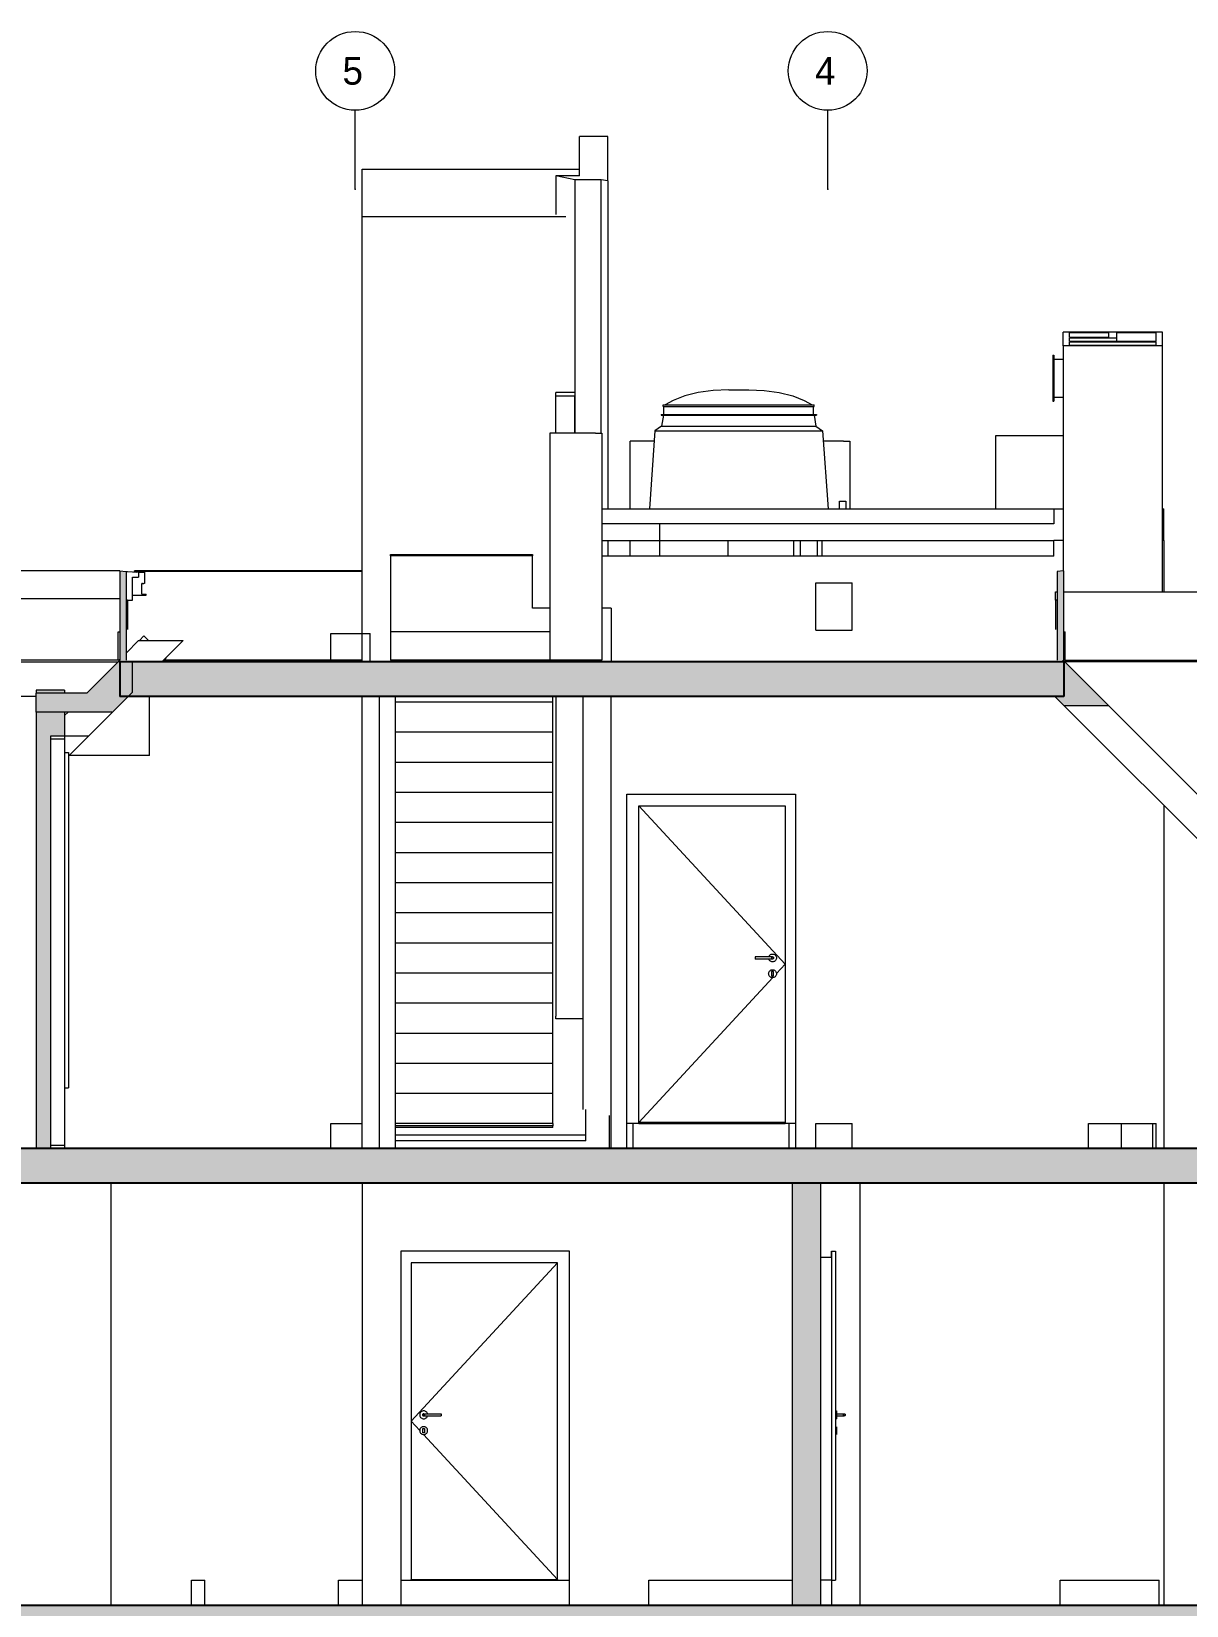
# Model space of a CAD drawing. Header units: metres. Extents: x -35.7 to 3.2, y -7 to 21.9.
# Drawn here: x -11.06 to -3.72, y 11.51 to 21.5 of the extents above; entities that cross this region are included whole.
import ezdxf

# ---------------------------------------------------------------- set-up
doc = ezdxf.new("R2010")
doc.units = ezdxf.units.M
doc.header["$MEASUREMENT"] = 0
doc.linetypes.add('Raster', pattern=[0.004, 0.002, -0.001, 0, -0.001])
doc.linetypes.add('Strichlinie eng', pattern=[0.002, 0.0015, -0.0005])
for name, color, linetype in [('B_Schnitt B Garagenrampe RB_1_000 Achsraster', 7, 'Continuous'), ('B_Schnitt B Garagenrampe RB_1_110 Wand Aussen', 7, 'Continuous'), ('B_Schnitt B Garagenrampe RB_1_112 Wand Aussen - Schachtwände', 7, 'Continuous'), ('B_Schnitt B Garagenrampe RB_1_120 Wand Innen tragend', 7, 'Continuous'), ('B_Schnitt B Garagenrampe RB_1_140 Brüstung', 7, 'Continuous'), ('B_Schnitt B Garagenrampe RB_1_150 Stütze', 7, 'Continuous'), ('B_Schnitt B Garagenrampe RB_1_210 Decke', 7, 'Continuous'), ('B_Schnitt B Garagenrampe RB_1_270 Deckendurchbruchsymbol', 7, 'Continuous'), ('B_Schnitt B Garagenrampe RB_1_310 Dachkonstruktion massiv', 7, 'Continuous'), ('B_Schnitt B Garagenrampe RB_1_410 Treppe', 7, 'Continuous'), ('B_Schnitt B Garagenrampe RB_1_430 Aufzug', 7, 'Continuous'), ('B_Schnitt B Garagenrampe RB_1_950 Polierplan Bemaßung', 7, 'Continuous')]:
    doc.layers.add(name, color=color, linetype=linetype)
doc.styles.add('ERSTELLTER_STIL_1', font='')
doc.styles.get('ERSTELLTER_STIL_1').set_extended_font_data('Eurostile')

msp = doc.modelspace()

# ---------------------------------------------------------------- hatches: boundary and pattern name
at = {"layer": 'B_Schnitt B Garagenrampe RB_1_110 Wand Aussen', "linetype": 'Continuous', "lineweight": 0, "true_color": 0x000000}
for points in [[(-11.025, 17.3194), (-11.025, 17.3), (-10.845, 17.3), (-10.845, 17.3194)], [(-11.025, 14.41), (-10.935, 14.41), (-10.935, 17.0279), (-10.845, 17.0279), (-10.845, 17.18), (-11.025, 17.18)]]:
    msp.add_hatch(color=18, dxfattribs=at).paths.add_polyline_path(points)
at = {"layer": 'B_Schnitt B Garagenrampe RB_1_120 Wand Innen tragend', "linetype": 'Continuous', "lineweight": 0, "true_color": 0x000000}
msp.add_hatch(color=18, dxfattribs=at).paths.add_polyline_path([(-6.045, 14.19), (-6.225, 14.19), (-6.225, 11.51), (-6.045, 11.51)])
at = {"layer": 'B_Schnitt B Garagenrampe RB_1_140 Brüstung', "linetype": 'Continuous', "lineweight": 0, "true_color": 0x000000}
for points in [[(-10.4946, 17.51), (-10.4546, 17.51), (-10.4546, 17.69), (-10.4546, 17.705), (-10.4546, 18.0736), (-10.4946, 18.0771)], [(-4.5433, 17.705), (-4.5433, 17.69), (-4.5433, 17.51), (-4.5033, 17.51), (-4.5033, 18.0771), (-4.5433, 18.0736)], [(-10.4546, 17.705), (-10.4446, 17.705), (-10.4446, 17.89), (-10.4546, 17.89)], [(-4.5533, 17.89), (-4.5533, 17.705), (-4.5454, 17.705), (-4.5433, 17.705), (-4.5433, 17.89)]]:
    msp.add_hatch(color=18, dxfattribs=at).paths.add_polyline_path(points)
at = {"layer": 'B_Schnitt B Garagenrampe RB_1_210 Decke', "linetype": 'Continuous', "lineweight": 0, "true_color": 0x000000}
for points in [[(-10.4946, 17.5), (-10.4946, 17.28), (-4.5, 17.28), (-4.5, 17.5), (-5.0467, 17.5), (-6.2309, 17.5), (-6.2739, 17.5), (-6.2875, 17.5), (-6.5679, 17.5), (-6.8722, 17.5)], [(-13.3122, 14.41), (-13.5322, 14.19), (-1.4678, 14.19), (-1.6878, 14.41), (-13.185, 14.41)], [(-14.87, 11.51), (-14.87, 11.31), (-0.13, 11.31), (-0.13, 11.51)]]:
    msp.add_hatch(color=18, dxfattribs=at).paths.add_polyline_path(points)
at = {"layer": 'B_Schnitt B Garagenrampe RB_1_310 Dachkonstruktion massiv', "linetype": 'Continuous', "lineweight": 0, "true_color": 0x000000}
for points in [[(-10.4979, 17.505), (-10.7029, 17.3), (-10.5446, 17.3), (-10.5446, 17.1755), (-10.44, 17.28), (-10.4946, 17.28), (-10.4946, 17.497)], [(-10.4958, 17.5), (-10.4946, 17.497), (-10.4946, 17.5)], [(-4.5, 17.505), (-4.5, 17.28), (-4.5578, 17.28), (-4.4988, 17.2209), (-4.2159, 17.2209)], [(-10.5446, 17.18), (-10.5446, 17.3), (-11.0267, 17.3), (-11.0267, 17.18)]]:
    msp.add_hatch(color=18, dxfattribs=at).paths.add_polyline_path(points)

# ---------------------------------------------------------------- linework, layer by layer
at = {"layer": 'B_Schnitt B Garagenrampe RB_1_000 Achsraster', "color": 5, "linetype": 'Raster', "lineweight": 0, "ltscale": 1000}
for p, q in [((-9, 20.5), (-9, 21)), ((-6, 20.5), (-6, 21))]:
    msp.add_line(p, q, dxfattribs=at)
at = {"layer": 'B_Schnitt B Garagenrampe RB_1_000 Achsraster', "color": 5, "linetype": 'Continuous', "lineweight": 0, "ltscale": 1000}
for centre in [(-9, 21.25), (-6, 21.25)]:
    msp.add_circle(centre, 0.25, dxfattribs=at)
at = {"layer": 'B_Schnitt B Garagenrampe RB_1_000 Achsraster', "color": 5, "linetype": 'Raster', "lineweight": 0, "ltscale": 1000}
for p in [(-9, 20.5), (-9, 20.5), (-6, 20.5), (-6, 20.5)]:
    msp.add_point(p, dxfattribs=at)
at = {"layer": 'B_Schnitt B Garagenrampe RB_1_110 Wand Aussen', "color": 7, "linetype": 'Continuous', "lineweight": 18, "ltscale": 1000}
for p, q in [((-7.395, 20.8342), (-7.575, 20.8342)), ((-7.575, 20.5836), (-7.575, 20.8342)), ((-7.395, 20.5514), (-7.395, 20.8342)), ((-7.575, 20.5836), (-7.725, 20.5836)), ((-7.605, 20.5589), (-7.725, 20.5836)), ((-7.725, 20.5836), (-7.725, 20.3386)), ((-7.4372, 20.5589), (-7.605, 20.5589)), ((-7.605, 20.5589), (-7.605, 20.2801)), ((-7.4372, 18.95), (-7.4372, 20.5589)), ((-7.395, 20.5514), (-7.4372, 20.5589)), ((-7.395, 20.5514), (-7.395, 18.47)), ((-7.605, 19.2083), (-7.725, 19.2083)), ((-7.725, 19.1872), (-7.725, 19.2083)), ((-7.725, 19.1872), (-7.605, 19.1872)), ((-7.725, 18.95), (-7.725, 19.1872)), ((-7.605, 19.2083), (-7.605, 19.1872)), ((-7.605, 18.95), (-7.605, 19.1872)), ((-7.395, 18.27), (-7.395, 18.17)), ((-4.505, 18.27), (-4.565, 18.27)), ((-4.565, 18.17), (-4.565, 18.27)), ((-3.865, 18.27), (-3.875, 18.27)), ((-3.865, 18.27), (-3.865, 17.944)), ((-4.565, 18.17), (-7.435, 18.17)), ((-10.4946, 17.9), (-11.155, 17.9)), ((-11.155, 17.5), (-10.5029, 17.5)), ((-10.4995, 17.51), (-10.5045, 17.51)), ((-10.4946, 17.51), (-10.4995, 17.51)), ((-10.4946, 17.5), (-10.4946, 17.51)), ((-4.505, 17.5), (-4.505, 17.51)), ((-1.7149, 17.5), (-4.495, 17.5)), ((-4.465, 17.51), (-4.465, 17.5)), ((-3.865, 17.51), (-3.865, 17.5)), ((-11.025, 17.3194), (-11.025, 17.3)), ((-11.025, 17.3194), (-11.025, 17.3194)), ((-10.845, 17.3194), (-11.025, 17.3194)), ((-10.845, 17.3), (-11.025, 17.3)), ((-10.845, 17.3194), (-10.845, 17.3)), ((-11.0267, 17.28), (-14.69, 17.28)), ((-10.305, 16.9055), (-10.305, 17.28)), ((-11.025, 17.18), (-11.025, 14.41)), ((-10.845, 17.18), (-11.025, 17.18)), ((-10.845, 17.18), (-10.845, 17.0279)), ((-10.845, 17.0279), (-10.935, 17.0279)), ((-10.305, 16.9055), (-10.8146, 16.9055))]:
    msp.add_line(p, q, dxfattribs=at)
at = {"layer": 'B_Schnitt B Garagenrampe RB_1_110 Wand Aussen', "color": 7, "linetype": 'Continuous', "lineweight": 13, "ltscale": 1000}
for p, q in [((-10.845, 17.0079), (-10.935, 17.0079)), ((-10.845, 16.9229), (-10.82, 16.9229)), ((-10.82, 16.9229), (-10.82, 14.795)), ((-10.845, 14.795), (-10.82, 14.795)), ((-10.845, 14.43), (-10.935, 14.43))]:
    msp.add_line(p, q, dxfattribs=at)
at = {"layer": 'B_Schnitt B Garagenrampe RB_1_110 Wand Aussen', "color": 7, "linetype": 'Continuous', "lineweight": 18, "ltscale": 1000, "flags": 128}
msp.add_lwpolyline([(-10.935, 17.0279), (-10.935, 16.9779), (-10.935, 14.5765), (-10.935, 14.41)], dxfattribs=at)
at = {"layer": 'B_Schnitt B Garagenrampe RB_1_110 Wand Aussen', "color": 7, "linetype": 'Continuous', "lineweight": 13, "ltscale": 1000, "flags": 128}
msp.add_lwpolyline([(-10.845, 17.0279), (-10.845, 16.9779), (-10.845, 14.5765), (-10.845, 14.41)], dxfattribs=at)
at = {"layer": 'B_Schnitt B Garagenrampe RB_1_112 Wand Aussen - Schachtwände', "color": 7, "linetype": 'Continuous', "lineweight": 18, "ltscale": 1000}
for p, q in [((-4.215, 19.5919), (-4.505, 19.5919)), ((-4.505, 19.5884), (-4.505, 19.5919)), ((-4.505, 19.5437), (-4.505, 19.5884)), ((-4.215, 19.5884), (-4.465, 19.5884)), ((-4.465, 19.5577), (-4.465, 19.5884)), ((-4.045, 19.5919), (-4.215, 19.5919)), ((-4.215, 19.5577), (-4.215, 19.5884)), ((-4.045, 19.5884), (-4.165, 19.5884)), ((-4.165, 19.5577), (-4.165, 19.5884)), ((-3.915, 19.5919), (-4.045, 19.5919)), ((-3.915, 19.5884), (-4.045, 19.5884)), ((-3.875, 19.5919), (-3.915, 19.5919)), ((-3.915, 19.5324), (-3.915, 19.5884)), ((-3.875, 19.5166), (-3.875, 19.5919)), ((-4.505, 19.528), (-4.505, 19.5437)), ((-4.505, 19.5079), (-4.505, 19.528)), ((-4.505, 19.5044), (-4.505, 19.5079)), ((-3.875, 19.5044), (-4.505, 19.5044)), ((-4.505, 19.5044), (-4.505, 18.0769)), ((-4.215, 19.5577), (-4.465, 19.5577)), ((-4.465, 19.5437), (-4.465, 19.5534)), ((-4.165, 19.5534), (-4.465, 19.5534)), ((-4.465, 19.5324), (-4.465, 19.5437)), ((-3.915, 19.5324), (-4.465, 19.5324)), ((-4.465, 19.5079), (-4.465, 19.528)), ((-3.915, 19.528), (-4.465, 19.528)), ((-3.915, 19.5079), (-4.465, 19.5079)), ((-4.165, 19.5534), (-4.165, 19.5577)), ((-4.165, 19.5324), (-4.165, 19.5534)), ((-3.915, 19.5166), (-3.915, 19.528)), ((-3.915, 19.5079), (-3.915, 19.5166)), ((-3.875, 19.5079), (-3.875, 19.5166)), ((-3.875, 19.5044), (-3.875, 19.5079)), ((-3.875, 17.944), (-3.875, 19.5044)), ((-6.9078, 19.1868), (-6.9816, 19.1589)), ((-6.8218, 19.2077), (-6.9078, 19.1868)), ((-6.7274, 19.2207), (-6.8218, 19.2077)), ((-6.6286, 19.225), (-6.7274, 19.2207)), ((-6.6286, 19.225), (-6.5014, 19.225)), ((-6.5014, 19.225), (-6.4026, 19.2207)), ((-6.4026, 19.2207), (-6.3082, 19.2077)), ((-6.3082, 19.2077), (-6.2222, 19.1868)), ((-6.2222, 19.1868), (-6.1484, 19.1589)), ((-7.045, 19.13), (-6.085, 19.13)), ((-7.045, 19.125), (-7.045, 19.13)), ((-7.045, 19.12), (-7.045, 19.125)), ((-7.045, 19.12), (-6.085, 19.12)), ((-7.04, 19.07), (-7.04, 19.12)), ((-6.9816, 19.1589), (-7.0314, 19.13)), ((-6.1484, 19.1589), (-6.0986, 19.13)), ((-6.09, 19.07), (-6.09, 19.12)), ((-6.085, 19.125), (-6.085, 19.13)), ((-6.085, 19.12), (-6.085, 19.125)), ((-7.475, 18.95), (-7.765, 18.95)), ((-7.765, 18.95), (-7.765, 17.51)), ((-7.475, 18.95), (-7.435, 18.95)), ((-7.435, 18.95), (-7.435, 17.51)), ((-7.1017, 18.9), (-7.255, 18.9)), ((-7.255, 18.47), (-7.255, 18.9)), ((-5.8995, 18.9), (-6.0283, 18.9)), ((-5.8995, 18.9), (-5.8595, 18.9)), ((-5.8595, 18.9), (-5.8595, 18.47)), ((-4.505, 18.9332), (-4.935, 18.9332)), ((-4.935, 18.9332), (-4.935, 18.47)), ((-5.925, 18.52), (-5.885, 18.52)), ((-5.925, 18.47), (-5.925, 18.52)), ((-5.885, 18.52), (-5.885, 18.47)), ((-7.255, 18.17), (-7.255, 18.27)), ((-6.635, 18.27), (-6.635, 18.17)), ((-6.215, 18.17), (-6.215, 18.27)), ((-6.175, 18.27), (-6.175, 18.17)), ((-7.475, 17.51), (-7.765, 17.51)), ((-7.435, 17.51), (-7.475, 17.51)), ((-4.4934, 17.51), (-4.5033, 17.51))]:
    msp.add_line(p, q, dxfattribs=at)
at = {"layer": 'B_Schnitt B Garagenrampe RB_1_112 Wand Aussen - Schachtwände', "color": 7, "linetype": 'Continuous', "lineweight": 13, "ltscale": 1000}
for p, q in [((-7.0547, 18.9948), (-7.097, 18.966)), ((-7.0579, 19.07), (-7.0579, 19.065)), ((-7.0579, 19.07), (-6.0721, 19.07)), ((-7.0579, 19.065), (-6.0721, 19.065)), ((-7.0435, 19.065), (-7.0547, 18.9948)), ((-7.0547, 18.9948), (-6.0753, 18.9948)), ((-6.0865, 19.065), (-6.0753, 18.9948)), ((-6.0753, 18.9948), (-6.033, 18.966)), ((-6.0721, 19.07), (-6.0721, 19.065)), ((-7.097, 18.966), (-7.1323, 18.47)), ((-7.097, 18.966), (-6.033, 18.966)), ((-6.033, 18.966), (-5.9977, 18.47))]:
    msp.add_line(p, q, dxfattribs=at)
at = {"layer": 'B_Schnitt B Garagenrampe RB_1_120 Wand Innen tragend', "color": 7, "linetype": 'Continuous', "lineweight": 18, "ltscale": 1000}
for p, q in [((-7.375, 17.84), (-7.435, 17.84)), ((-7.375, 17.84), (-7.375, 17.5)), ((-7.555, 17.5), (-7.555, 17.51)), ((-8.955, 14.57), (-8.955, 17.28)), ((-8.845, 14.41), (-8.845, 17.28)), ((-8.745, 17.28), (-8.745, 14.41)), ((-7.725, 17.28), (-7.725, 15.2498)), ((-7.555, 17.28), (-7.555, 14.6582)), ((-7.375, 14.41), (-7.375, 17.28)), ((-3.865, 16.5872), (-3.865, 14.41)), ((-7.235, 14.41), (-7.235, 14.57)), ((-6.245, 14.41), (-6.245, 14.57)), ((-8.955, 14.19), (-8.955, 11.51)), ((-6.225, 14.19), (-6.225, 11.51)), ((-6.045, 14.19), (-6.045, 11.51)), ((-5.795, 14.19), (-5.795, 11.51)), ((-3.865, 14.19), (-3.865, 11.51)), ((-5.975, 13.72), (-5.975, 13.76))]:
    msp.add_line(p, q, dxfattribs=at)
at = {"layer": 'B_Schnitt B Garagenrampe RB_1_120 Wand Innen tragend', "color": 7, "linetype": 'Continuous', "lineweight": 13, "ltscale": 1000}
for p, q in [((-7.275, 14.57), (-7.275, 16.66)), ((-7.275, 16.66), (-6.205, 16.66)), ((-7.2, 14.575), (-7.2, 16.585)), ((-7.2, 16.585), (-6.27, 16.585)), ((-7.2, 16.585), (-6.27, 15.58)), ((-6.27, 16.585), (-6.27, 14.575)), ((-6.205, 16.66), (-6.205, 14.57)), ((-6.46, 15.627), (-6.46, 15.6269)), ((-6.369, 15.627), (-6.46, 15.627)), ((-6.46, 15.6269), (-6.46, 15.6266)), ((-6.46, 15.6266), (-6.46, 15.6261)), ((-6.46, 15.6261), (-6.46, 15.6254)), ((-6.46, 15.6254), (-6.46, 15.6245)), ((-6.46, 15.6245), (-6.46, 15.6235)), ((-6.46, 15.6235), (-6.46, 15.6224)), ((-6.46, 15.6224), (-6.46, 15.6212)), ((-6.46, 15.6212), (-6.46, 15.62)), ((-6.46, 15.62), (-6.46, 15.6188)), ((-6.46, 15.6188), (-6.46, 15.6176)), ((-6.46, 15.6176), (-6.46, 15.6165)), ((-6.46, 15.6165), (-6.46, 15.6155)), ((-6.46, 15.6155), (-6.46, 15.6146)), ((-6.46, 15.6146), (-6.46, 15.6139)), ((-6.46, 15.6139), (-6.46, 15.6134)), ((-6.46, 15.6134), (-6.46, 15.6131)), ((-6.46, 15.6131), (-6.46, 15.613)), ((-6.369, 15.613), (-6.46, 15.613)), ((-6.3739, 15.627), (-6.3735, 15.6286)), ((-6.3735, 15.6114), (-6.3739, 15.613)), ((-6.3735, 15.6286), (-6.3717, 15.6325)), ((-6.3717, 15.6075), (-6.3735, 15.6114)), ((-6.3717, 15.6325), (-6.3692, 15.6361)), ((-6.3692, 15.6039), (-6.3717, 15.6075)), ((-6.3692, 15.6361), (-6.3661, 15.6392)), ((-6.3661, 15.6008), (-6.3692, 15.6039)), ((-6.3595, 15.627), (-6.369, 15.627)), ((-6.3595, 15.613), (-6.369, 15.613)), ((-6.3661, 15.6392), (-6.3625, 15.6417)), ((-6.3625, 15.5983), (-6.3661, 15.6008)), ((-6.3625, 15.6417), (-6.3586, 15.6435)), ((-6.3586, 15.5965), (-6.3625, 15.5983)), ((-6.3525, 15.627), (-6.3595, 15.627)), ((-6.3525, 15.613), (-6.3595, 15.613)), ((-6.3586, 15.6435), (-6.3543, 15.6446)), ((-6.3543, 15.5954), (-6.3586, 15.5965)), ((-6.3577, 15.6261), (-6.3572, 15.6254)), ((-6.3572, 15.6146), (-6.3577, 15.6139)), ((-6.3572, 15.6254), (-6.3567, 15.6245)), ((-6.3567, 15.6155), (-6.3572, 15.6146)), ((-6.3567, 15.6245), (-6.3564, 15.6235)), ((-6.3564, 15.6165), (-6.3567, 15.6155)), ((-6.3564, 15.6235), (-6.3561, 15.6224)), ((-6.3561, 15.6176), (-6.3564, 15.6165)), ((-6.3561, 15.6224), (-6.3559, 15.6212)), ((-6.3559, 15.6188), (-6.3561, 15.6176)), ((-6.3559, 15.6212), (-6.3559, 15.62)), ((-6.3559, 15.62), (-6.3559, 15.6188)), ((-6.3543, 15.6446), (-6.35, 15.645)), ((-6.35, 15.595), (-6.3543, 15.5954)), ((-6.35, 15.627), (-6.3525, 15.627)), ((-6.35, 15.613), (-6.3525, 15.613)), ((-6.35, 15.645), (-6.3457, 15.6446)), ((-6.35, 15.627), (-6.3488, 15.6269)), ((-6.3488, 15.6131), (-6.35, 15.613)), ((-6.3457, 15.5954), (-6.35, 15.595)), ((-6.3494, 15.6261), (-6.3485, 15.6254)), ((-6.3485, 15.6146), (-6.3494, 15.6139)), ((-6.3488, 15.6269), (-6.3476, 15.6266)), ((-6.3476, 15.6134), (-6.3488, 15.6131)), ((-6.3485, 15.6254), (-6.3477, 15.6245)), ((-6.3477, 15.6155), (-6.3485, 15.6146)), ((-6.3477, 15.6245), (-6.3471, 15.6235)), ((-6.3471, 15.6165), (-6.3477, 15.6155)), ((-6.3476, 15.6266), (-6.3465, 15.6261)), ((-6.3465, 15.6139), (-6.3476, 15.6134)), ((-6.3471, 15.6235), (-6.3466, 15.6224)), ((-6.3466, 15.6176), (-6.3471, 15.6165)), ((-6.3466, 15.6224), (-6.3464, 15.6212)), ((-6.3464, 15.6188), (-6.3466, 15.6176)), ((-6.3465, 15.6261), (-6.3455, 15.6254)), ((-6.3455, 15.6146), (-6.3465, 15.6139)), ((-6.3464, 15.6212), (-6.3463, 15.62)), ((-6.3463, 15.62), (-6.3464, 15.6188)), ((-6.3457, 15.6446), (-6.3414, 15.6435)), ((-6.3414, 15.5965), (-6.3457, 15.5954)), ((-6.3455, 15.6254), (-6.3446, 15.6245)), ((-6.3446, 15.6155), (-6.3455, 15.6146)), ((-6.3446, 15.6245), (-6.3439, 15.6235)), ((-6.3439, 15.6165), (-6.3446, 15.6155)), ((-6.3439, 15.6235), (-6.3434, 15.6224)), ((-6.3434, 15.6176), (-6.3439, 15.6165)), ((-6.3434, 15.6224), (-6.3431, 15.6212)), ((-6.3431, 15.6188), (-6.3434, 15.6176)), ((-6.3431, 15.6212), (-6.343, 15.62)), ((-6.343, 15.62), (-6.3431, 15.6188)), ((-6.3414, 15.6435), (-6.3375, 15.6417)), ((-6.3375, 15.5983), (-6.3414, 15.5965)), ((-6.3375, 15.6417), (-6.3339, 15.6392)), ((-6.3339, 15.6008), (-6.3375, 15.5983)), ((-6.3339, 15.6392), (-6.3308, 15.6361)), ((-6.3308, 15.6039), (-6.3339, 15.6008)), ((-6.3308, 15.6361), (-6.3283, 15.6325)), ((-6.3283, 15.6075), (-6.3308, 15.6039)), ((-6.3283, 15.6325), (-6.3265, 15.6286)), ((-6.3265, 15.6114), (-6.3283, 15.6075)), ((-6.3265, 15.6286), (-6.3254, 15.6243)), ((-6.3254, 15.6157), (-6.3265, 15.6114)), ((-6.3254, 15.6243), (-6.325, 15.62)), ((-6.325, 15.62), (-6.3254, 15.6157)), ((-7.2, 14.575), (-6.3485, 15.4951)), ((-6.375, 15.52), (-6.3746, 15.5243)), ((-6.3746, 15.5157), (-6.375, 15.52)), ((-6.3746, 15.5243), (-6.3735, 15.5286)), ((-6.3735, 15.5114), (-6.3746, 15.5157)), ((-6.3735, 15.5286), (-6.3717, 15.5325)), ((-6.3717, 15.5075), (-6.3735, 15.5114)), ((-6.3717, 15.5325), (-6.3692, 15.5361)), ((-6.3692, 15.5039), (-6.3717, 15.5075)), ((-6.3692, 15.5361), (-6.3661, 15.5392)), ((-6.3661, 15.5008), (-6.3692, 15.5039)), ((-6.3661, 15.5392), (-6.3625, 15.5417)), ((-6.3625, 15.4983), (-6.3661, 15.5008)), ((-6.3625, 15.5417), (-6.3586, 15.5435)), ((-6.3586, 15.4965), (-6.3625, 15.4983)), ((-6.3586, 15.5435), (-6.3543, 15.5446)), ((-6.3543, 15.4954), (-6.3586, 15.4965)), ((-6.344, 15.533), (-6.356, 15.533)), ((-6.356, 15.533), (-6.356, 15.507)), ((-6.356, 15.507), (-6.344, 15.507)), ((-6.3543, 15.5446), (-6.35, 15.545)), ((-6.35, 15.495), (-6.3543, 15.4954)), ((-6.35, 15.545), (-6.3457, 15.5446)), ((-6.3457, 15.4954), (-6.35, 15.495)), ((-6.3457, 15.5446), (-6.3414, 15.5435)), ((-6.3414, 15.4965), (-6.3457, 15.4954)), ((-6.344, 15.507), (-6.344, 15.533)), ((-6.3414, 15.5435), (-6.3375, 15.5417)), ((-6.3375, 15.4983), (-6.3414, 15.4965)), ((-6.3375, 15.5417), (-6.3339, 15.5392)), ((-6.3339, 15.5008), (-6.3375, 15.4983)), ((-6.3339, 15.5392), (-6.3308, 15.5361)), ((-6.3308, 15.5039), (-6.3339, 15.5008)), ((-6.3308, 15.5361), (-6.3283, 15.5325)), ((-6.3283, 15.5075), (-6.3308, 15.5039)), ((-6.3283, 15.5325), (-6.3265, 15.5286)), ((-6.3265, 15.5114), (-6.3283, 15.5075)), ((-6.3265, 15.5286), (-6.3254, 15.5243)), ((-6.3254, 15.5157), (-6.3265, 15.5114)), ((-6.3254, 15.5243), (-6.325, 15.52)), ((-6.325, 15.52), (-6.3254, 15.5157)), ((-6.325, 15.5205), (-6.27, 15.58)), ((-7.235, 14.57), (-7.275, 14.57)), ((-7.275, 14.41), (-7.275, 14.57)), ((-7.2, 14.57), (-7.235, 14.57)), ((-6.27, 14.575), (-7.2, 14.575)), ((-7.2, 14.575), (-7.2, 14.57)), ((-7.2, 14.57), (-6.27, 14.57)), ((-7.185, 14.575), (-7.185, 14.57)), ((-6.285, 14.57), (-6.285, 14.575)), ((-6.27, 14.57), (-6.27, 14.575)), ((-6.245, 14.57), (-6.27, 14.57)), ((-6.205, 14.57), (-6.245, 14.57)), ((-6.205, 14.57), (-6.205, 14.41)), ((-7.64, 13.76), (-8.71, 13.76)), ((-8.71, 13.76), (-8.71, 11.67)), ((-7.64, 11.67), (-7.64, 13.76)), ((-6.045, 13.72), (-6.015, 13.72)), ((-6.015, 13.72), (-5.975, 13.72)), ((-5.975, 13.76), (-5.975, 11.67)), ((-5.975, 13.76), (-5.95, 13.76)), ((-5.95, 13.76), (-5.95, 11.67)), ((-7.715, 13.685), (-8.645, 13.685)), ((-8.645, 13.685), (-8.645, 11.675)), ((-7.715, 13.685), (-8.645, 12.68)), ((-7.715, 11.675), (-7.715, 13.685)), ((-8.5896, 12.7243), (-8.59, 12.72)), ((-8.59, 12.72), (-8.5896, 12.7157)), ((-8.5885, 12.7286), (-8.5896, 12.7243)), ((-8.5896, 12.7157), (-8.5885, 12.7114)), ((-8.5867, 12.7325), (-8.5885, 12.7286)), ((-8.5885, 12.7114), (-8.5867, 12.7075)), ((-8.5842, 12.7361), (-8.5867, 12.7325)), ((-8.5867, 12.7075), (-8.5842, 12.7039)), ((-8.5811, 12.7392), (-8.5842, 12.7361)), ((-8.5842, 12.7039), (-8.5811, 12.7008)), ((-8.5775, 12.7417), (-8.5811, 12.7392)), ((-8.5811, 12.7008), (-8.5775, 12.6983)), ((-8.5736, 12.7435), (-8.5775, 12.7417)), ((-8.5775, 12.6983), (-8.5736, 12.6965)), ((-8.5693, 12.7446), (-8.5736, 12.7435)), ((-8.5736, 12.6965), (-8.5693, 12.6954)), ((-8.5719, 12.7212), (-8.572, 12.72)), ((-8.572, 12.72), (-8.5719, 12.7188)), ((-8.5716, 12.7224), (-8.5719, 12.7212)), ((-8.5719, 12.7188), (-8.5716, 12.7176)), ((-8.5711, 12.7235), (-8.5716, 12.7224)), ((-8.5716, 12.7176), (-8.5711, 12.7165)), ((-8.5704, 12.7245), (-8.5711, 12.7235)), ((-8.5711, 12.7165), (-8.5704, 12.7155)), ((-8.5695, 12.7254), (-8.5704, 12.7245)), ((-8.5704, 12.7155), (-8.5695, 12.7146)), ((-8.5685, 12.7261), (-8.5695, 12.7254)), ((-8.5695, 12.7146), (-8.5685, 12.7139)), ((-8.565, 12.745), (-8.5693, 12.7446)), ((-8.5693, 12.6954), (-8.565, 12.695)), ((-8.5686, 12.7212), (-8.5687, 12.72)), ((-8.5687, 12.72), (-8.5686, 12.7188)), ((-8.5684, 12.7224), (-8.5686, 12.7212)), ((-8.5686, 12.7188), (-8.5684, 12.7176)), ((-8.5674, 12.7266), (-8.5685, 12.7261)), ((-8.5685, 12.7139), (-8.5674, 12.7134)), ((-8.5679, 12.7235), (-8.5684, 12.7224)), ((-8.5684, 12.7176), (-8.5679, 12.7165)), ((-8.5673, 12.7245), (-8.5679, 12.7235)), ((-8.5679, 12.7165), (-8.5673, 12.7155)), ((-8.5662, 12.7269), (-8.5674, 12.7266)), ((-8.5674, 12.7134), (-8.5662, 12.7131)), ((-8.5665, 12.7254), (-8.5673, 12.7245)), ((-8.5673, 12.7155), (-8.5665, 12.7146)), ((-8.5656, 12.7261), (-8.5665, 12.7254)), ((-8.5665, 12.7146), (-8.5656, 12.7139)), ((-8.565, 12.727), (-8.5662, 12.7269)), ((-8.5662, 12.7131), (-8.565, 12.713)), ((-8.5607, 12.7446), (-8.565, 12.745)), ((-8.565, 12.727), (-8.5625, 12.727)), ((-8.565, 12.713), (-8.5625, 12.713)), ((-8.565, 12.695), (-8.5607, 12.6954)), ((-8.5625, 12.727), (-8.5555, 12.727)), ((-8.5625, 12.713), (-8.5555, 12.713)), ((-8.5564, 12.7435), (-8.5607, 12.7446)), ((-8.5607, 12.6954), (-8.5564, 12.6965)), ((-8.5589, 12.7224), (-8.5591, 12.7212)), ((-8.5591, 12.7212), (-8.5591, 12.72)), ((-8.5591, 12.72), (-8.5591, 12.7188)), ((-8.5591, 12.7188), (-8.5589, 12.7176)), ((-8.5586, 12.7235), (-8.5589, 12.7224)), ((-8.5589, 12.7176), (-8.5586, 12.7165)), ((-8.5583, 12.7245), (-8.5586, 12.7235)), ((-8.5586, 12.7165), (-8.5583, 12.7155)), ((-8.5578, 12.7254), (-8.5583, 12.7245)), ((-8.5583, 12.7155), (-8.5578, 12.7146)), ((-8.5573, 12.7261), (-8.5578, 12.7254)), ((-8.5578, 12.7146), (-8.5573, 12.7139)), ((-8.5525, 12.7417), (-8.5564, 12.7435)), ((-8.5564, 12.6965), (-8.5525, 12.6983)), ((-8.5555, 12.727), (-8.546, 12.727)), ((-8.5555, 12.713), (-8.546, 12.713)), ((-8.5489, 12.7392), (-8.5525, 12.7417)), ((-8.5525, 12.6983), (-8.5489, 12.7008)), ((-8.5458, 12.7361), (-8.5489, 12.7392)), ((-8.5489, 12.7008), (-8.5458, 12.7039)), ((-8.546, 12.727), (-8.455, 12.727)), ((-8.546, 12.713), (-8.455, 12.713)), ((-8.5433, 12.7325), (-8.5458, 12.7361)), ((-8.5458, 12.7039), (-8.5433, 12.7075)), ((-8.5415, 12.7286), (-8.5433, 12.7325)), ((-8.5433, 12.7075), (-8.5415, 12.7114)), ((-8.5411, 12.727), (-8.5415, 12.7286)), ((-8.5415, 12.7114), (-8.5411, 12.713)), ((-8.455, 12.727), (-8.455, 12.7269)), ((-8.455, 12.7269), (-8.455, 12.7266)), ((-8.455, 12.7266), (-8.455, 12.7261)), ((-8.455, 12.7261), (-8.455, 12.7254)), ((-8.455, 12.7254), (-8.455, 12.7245)), ((-8.455, 12.7245), (-8.455, 12.7235)), ((-8.455, 12.7235), (-8.455, 12.7224)), ((-8.455, 12.7224), (-8.455, 12.7212)), ((-8.455, 12.7212), (-8.455, 12.72)), ((-8.455, 12.72), (-8.455, 12.7188)), ((-8.455, 12.7188), (-8.455, 12.7176)), ((-8.455, 12.7176), (-8.455, 12.7165)), ((-8.455, 12.7165), (-8.455, 12.7155)), ((-8.455, 12.7155), (-8.455, 12.7146)), ((-8.455, 12.7146), (-8.455, 12.7139)), ((-8.455, 12.7139), (-8.455, 12.7134)), ((-8.455, 12.7134), (-8.455, 12.7131)), ((-8.455, 12.7131), (-8.455, 12.713)), ((-5.95, 12.745), (-5.945, 12.745)), ((-5.95, 12.695), (-5.945, 12.695)), ((-5.945, 12.745), (-5.945, 12.7446)), ((-5.945, 12.7446), (-5.945, 12.7435)), ((-5.945, 12.7435), (-5.945, 12.7417)), ((-5.945, 12.7417), (-5.945, 12.7392)), ((-5.945, 12.7392), (-5.945, 12.7361)), ((-5.945, 12.7361), (-5.945, 12.7325)), ((-5.945, 12.7325), (-5.945, 12.7286)), ((-5.945, 12.7286), (-5.945, 12.7243)), ((-5.945, 12.727), (-5.914, 12.727)), ((-5.945, 12.7243), (-5.945, 12.72)), ((-5.945, 12.72), (-5.945, 12.7157)), ((-5.945, 12.7157), (-5.945, 12.7114)), ((-5.945, 12.713), (-5.914, 12.713)), ((-5.945, 12.7114), (-5.945, 12.7075)), ((-5.945, 12.7075), (-5.945, 12.7039)), ((-5.945, 12.7039), (-5.945, 12.7008)), ((-5.945, 12.7008), (-5.945, 12.6983)), ((-5.945, 12.6983), (-5.945, 12.6965)), ((-5.945, 12.6965), (-5.945, 12.6954)), ((-5.945, 12.6954), (-5.945, 12.695)), ((-5.914, 12.727), (-5.9045, 12.727)), ((-5.914, 12.713), (-5.9045, 12.713)), ((-5.9045, 12.727), (-5.8975, 12.727)), ((-5.9045, 12.713), (-5.8975, 12.713)), ((-5.9027, 12.7261), (-5.9022, 12.7254)), ((-5.9022, 12.7146), (-5.9027, 12.7139)), ((-5.9022, 12.7254), (-5.9017, 12.7245)), ((-5.9017, 12.7155), (-5.9022, 12.7146)), ((-5.9017, 12.7245), (-5.9014, 12.7235)), ((-5.9014, 12.7165), (-5.9017, 12.7155)), ((-5.9014, 12.7235), (-5.9011, 12.7224)), ((-5.9011, 12.7176), (-5.9014, 12.7165)), ((-5.9011, 12.7224), (-5.9009, 12.7212)), ((-5.9009, 12.7188), (-5.9011, 12.7176)), ((-5.9009, 12.7212), (-5.9009, 12.72)), ((-5.9009, 12.72), (-5.9009, 12.7188)), ((-5.8975, 12.727), (-5.895, 12.727)), ((-5.8975, 12.713), (-5.895, 12.713)), ((-5.895, 12.727), (-5.8938, 12.7269)), ((-5.8938, 12.7131), (-5.895, 12.713)), ((-5.8944, 12.7261), (-5.8935, 12.7254)), ((-5.8935, 12.7146), (-5.8944, 12.7139)), ((-5.8938, 12.7269), (-5.8926, 12.7266)), ((-5.8926, 12.7134), (-5.8938, 12.7131)), ((-5.8935, 12.7254), (-5.8927, 12.7245)), ((-5.8927, 12.7155), (-5.8935, 12.7146)), ((-5.8927, 12.7245), (-5.8921, 12.7235)), ((-5.8921, 12.7165), (-5.8927, 12.7155)), ((-5.8926, 12.7266), (-5.8915, 12.7261)), ((-5.8915, 12.7139), (-5.8926, 12.7134)), ((-5.8921, 12.7235), (-5.8916, 12.7224)), ((-5.8916, 12.7176), (-5.8921, 12.7165)), ((-5.8916, 12.7224), (-5.8914, 12.7212)), ((-5.8914, 12.7188), (-5.8916, 12.7176)), ((-5.8915, 12.7261), (-5.8905, 12.7254)), ((-5.8905, 12.7146), (-5.8915, 12.7139)), ((-5.8914, 12.7212), (-5.8913, 12.72)), ((-5.8913, 12.72), (-5.8914, 12.7188)), ((-5.8905, 12.7254), (-5.8896, 12.7245)), ((-5.8896, 12.7155), (-5.8905, 12.7146)), ((-5.8896, 12.7245), (-5.8889, 12.7235)), ((-5.8889, 12.7165), (-5.8896, 12.7155)), ((-5.8889, 12.7235), (-5.8884, 12.7224)), ((-5.8884, 12.7176), (-5.8889, 12.7165)), ((-5.8884, 12.7224), (-5.8881, 12.7212)), ((-5.8881, 12.7188), (-5.8884, 12.7176)), ((-5.8881, 12.7212), (-5.888, 12.72)), ((-5.888, 12.72), (-5.8881, 12.7188)), ((-8.59, 12.6205), (-8.645, 12.68)), ((-8.5896, 12.6243), (-8.59, 12.62)), ((-8.59, 12.62), (-8.5896, 12.6157)), ((-8.5885, 12.6286), (-8.5896, 12.6243)), ((-8.5896, 12.6157), (-8.5885, 12.6114)), ((-8.5867, 12.6325), (-8.5885, 12.6286)), ((-8.5885, 12.6114), (-8.5867, 12.6075)), ((-8.5842, 12.6361), (-8.5867, 12.6325)), ((-8.5867, 12.6075), (-8.5842, 12.6039)), ((-8.5811, 12.6392), (-8.5842, 12.6361)), ((-8.5842, 12.6039), (-8.5811, 12.6008)), ((-8.5775, 12.6417), (-8.5811, 12.6392)), ((-8.5811, 12.6008), (-8.5775, 12.5983)), ((-8.5736, 12.6435), (-8.5775, 12.6417)), ((-8.5775, 12.5983), (-8.5736, 12.5965)), ((-8.5693, 12.6446), (-8.5736, 12.6435)), ((-8.5736, 12.5965), (-8.5693, 12.5954)), ((-8.571, 12.607), (-8.571, 12.633)), ((-8.571, 12.633), (-8.559, 12.633)), ((-8.559, 12.607), (-8.571, 12.607)), ((-8.565, 12.645), (-8.5693, 12.6446)), ((-8.5693, 12.5954), (-8.565, 12.595)), ((-7.715, 11.675), (-8.5665, 12.5951)), ((-8.5607, 12.6446), (-8.565, 12.645)), ((-8.565, 12.595), (-8.5607, 12.5954)), ((-8.5564, 12.6435), (-8.5607, 12.6446)), ((-8.5607, 12.5954), (-8.5564, 12.5965)), ((-8.559, 12.633), (-8.559, 12.607)), ((-8.5525, 12.6417), (-8.5564, 12.6435)), ((-8.5564, 12.5965), (-8.5525, 12.5983)), ((-8.5489, 12.6392), (-8.5525, 12.6417)), ((-8.5525, 12.5983), (-8.5489, 12.6008)), ((-8.5458, 12.6361), (-8.5489, 12.6392)), ((-8.5489, 12.6008), (-8.5458, 12.6039)), ((-8.5433, 12.6325), (-8.5458, 12.6361)), ((-8.5458, 12.6039), (-8.5433, 12.6075)), ((-8.5415, 12.6286), (-8.5433, 12.6325)), ((-8.5433, 12.6075), (-8.5415, 12.6114)), ((-8.5404, 12.6243), (-8.5415, 12.6286)), ((-8.5415, 12.6114), (-8.5404, 12.6157)), ((-8.54, 12.62), (-8.5404, 12.6243)), ((-8.5404, 12.6157), (-8.54, 12.62)), ((-5.945, 12.645), (-5.945, 12.6446)), ((-5.945, 12.6446), (-5.945, 12.6435)), ((-5.945, 12.6435), (-5.945, 12.6417)), ((-5.945, 12.6417), (-5.945, 12.6392)), ((-5.945, 12.6392), (-5.945, 12.6361)), ((-5.945, 12.6361), (-5.945, 12.6325)), ((-5.945, 12.6325), (-5.945, 12.6286)), ((-5.945, 12.6286), (-5.945, 12.6243)), ((-5.945, 12.6243), (-5.945, 12.62)), ((-5.945, 12.62), (-5.945, 12.6157)), ((-5.945, 12.6157), (-5.945, 12.6114)), ((-5.945, 12.6114), (-5.945, 12.6075)), ((-5.945, 12.6075), (-5.945, 12.6039)), ((-5.945, 12.6039), (-5.945, 12.6008)), ((-5.945, 12.6008), (-5.945, 12.5983)), ((-5.945, 12.5983), (-5.945, 12.5965)), ((-5.945, 12.5965), (-5.945, 12.5954)), ((-5.945, 12.5954), (-5.945, 12.595)), ((-8.71, 11.67), (-8.71, 11.51)), ((-8.71, 11.67), (-8.67, 11.67)), ((-8.67, 11.67), (-8.645, 11.67)), ((-8.645, 11.675), (-7.715, 11.675)), ((-8.645, 11.67), (-8.645, 11.675)), ((-8.645, 11.67), (-8.63, 11.67)), ((-8.63, 11.67), (-8.63, 11.675)), ((-8.63, 11.67), (-7.73, 11.67)), ((-7.73, 11.675), (-7.73, 11.67)), ((-7.73, 11.67), (-7.715, 11.67)), ((-7.715, 11.675), (-7.715, 11.67)), ((-7.715, 11.67), (-7.68, 11.67)), ((-7.68, 11.67), (-7.64, 11.67)), ((-7.64, 11.51), (-7.64, 11.67)), ((-5.975, 11.67), (-6.045, 11.67)), ((-5.975, 11.67), (-5.975, 11.51)), ((-5.975, 11.67), (-5.95, 11.67))]:
    msp.add_line(p, q, dxfattribs=at)
at = {"layer": 'B_Schnitt B Garagenrampe RB_1_140 Brüstung', "color": 7, "linetype": 'Continuous', "lineweight": 18, "ltscale": 1000}
for p, q in [((-8.775, 18.1799), (-7.875, 18.1799)), ((-8.775, 18.1717), (-8.775, 18.1799)), ((-7.875, 18.1717), (-8.775, 18.1717)), ((-8.775, 18.1717), (-8.775, 17.6899)), ((-7.875, 18.1799), (-7.875, 18.1717)), ((-7.875, 17.84), (-7.875, 18.1717)), ((-10.4946, 18.0771), (-14.87, 18.0771)), ((-10.4546, 18.0736), (-10.4446, 18.0727)), ((-10.4446, 18.0727), (-10.4146, 18.0701)), ((-10.4146, 18.0701), (-10.3861, 18.0676)), ((-10.4146, 18.0364), (-10.3746, 18.0364)), ((-10.4146, 17.89), (-10.4146, 18.0364)), ((-10.4, 18.0736), (-10.4, 18.0771)), ((-8.955, 18.0771), (-10.4, 18.0771)), ((-10.4, 18.0736), (-10.4, 18.0727)), ((-8.955, 18.0736), (-10.4, 18.0736)), ((-10.4, 18.0727), (-10.4, 18.0688)), ((-10.3787, 18.0676), (-10.3861, 18.0676)), ((-10.3787, 18.0676), (-10.3746, 18.0676)), ((-10.3746, 18.0676), (-10.3746, 18.0364)), ((-10.3746, 18.0676), (-10.3508, 18.0676)), ((-10.3508, 17.9968), (-10.3546, 17.9968)), ((-10.3546, 17.9647), (-10.3546, 17.9968)), ((-10.3508, 18.0676), (-10.3454, 18.0676)), ((-10.3508, 17.9968), (-10.3454, 17.9968)), ((-10.3454, 18.0676), (-10.3418, 18.0676)), ((-10.3454, 17.9968), (-10.3418, 17.9968)), ((-10.3418, 18.0676), (-10.3364, 18.0676)), ((-10.3364, 17.9968), (-10.3418, 17.9968)), ((-10.3364, 18.0676), (-10.3364, 17.9968)), ((-10.4446, 17.89), (-10.4146, 17.89)), ((-10.4146, 17.9228), (-10.3277, 17.9228)), ((-10.3546, 17.9547), (-10.3546, 17.9647)), ((-10.3546, 17.9545), (-10.3546, 17.9547)), ((-10.3546, 17.9497), (-10.3546, 17.9545)), ((-10.3546, 17.9361), (-10.3546, 17.9497)), ((-10.3546, 17.9278), (-10.3546, 17.9361)), ((-10.3546, 17.9278), (-10.3327, 17.9278)), ((-10.3327, 17.9278), (-10.3277, 17.9278)), ((-10.3277, 17.9228), (-10.3277, 17.9278)), ((-4.5533, 17.944), (-4.5433, 17.944)), ((-4.5533, 17.9405), (-4.5533, 17.944)), ((-4.5533, 17.9396), (-4.5533, 17.9405)), ((-4.5533, 17.937), (-4.5533, 17.9396)), ((-4.5533, 17.9345), (-4.5533, 17.937)), ((-4.5533, 17.9077), (-4.5533, 17.9345)), ((-4.5533, 17.9046), (-4.5533, 17.9077)), ((-4.5533, 17.89), (-4.5533, 17.9046)), ((-4.5033, 17.944), (-1.6635, 17.944)), ((-7.765, 17.84), (-7.875, 17.84)), ((-10.5045, 17.51), (-10.5045, 17.69)), ((-10.5045, 17.69), (-10.4996, 17.69)), ((-10.4996, 17.69), (-10.4946, 17.69)), ((-7.765, 17.6899), (-8.775, 17.6899)), ((-8.775, 17.6899), (-8.775, 17.5099)), ((-4.5033, 17.69), (-4.4984, 17.69)), ((-4.4984, 17.69), (-4.4934, 17.69)), ((-4.4934, 17.51), (-4.4934, 17.69)), ((-10.5045, 17.51), (-11.155, 17.51)), ((-10.2122, 17.51), (-10.2171, 17.51)), ((-8.955, 17.51), (-10.2122, 17.51)), ((-7.725, 17.5099), (-8.775, 17.5099)), ((-7.605, 17.5099), (-7.625, 17.5099)), ((-7.605, 17.51), (-7.555, 17.51)), ((-4.4934, 17.51), (-1.67, 17.51))]:
    msp.add_line(p, q, dxfattribs=at)
at = {"layer": 'B_Schnitt B Garagenrampe RB_1_140 Brüstung', "color": 7, "linetype": 'Continuous', "lineweight": 13, "ltscale": 1000}
for p, q in [((-10.4946, 18.0771), (-10.4546, 18.0736)), ((-4.5033, 18.0771), (-4.5433, 18.0736)), ((-10.4446, 17.89), (-10.4546, 17.89)), ((-4.5433, 17.89), (-4.5533, 17.89)), ((-10.4546, 17.69), (-10.4546, 17.51)), ((-4.5433, 17.69), (-4.5433, 17.51))]:
    msp.add_line(p, q, dxfattribs=at)
at = {"layer": 'B_Schnitt B Garagenrampe RB_1_140 Brüstung', "color": 7, "linetype": 'Continuous', "lineweight": 13, "ltscale": 1000, "flags": 128}
for points in [[(-10.4946, 18.0771), (-10.4946, 17.69), (-10.4946, 17.51)], [(-10.4546, 18.0736), (-10.4546, 17.89), (-10.4546, 17.705), (-10.4546, 17.69)], [(-4.5433, 18.0736), (-4.5433, 17.89), (-4.5433, 17.705), (-4.5433, 17.69)], [(-4.5033, 18.0771), (-4.5033, 17.69), (-4.5033, 17.51)], [(-10.4446, 17.89), (-10.4446, 17.79), (-10.4446, 17.705)], [(-4.5533, 17.89), (-4.5533, 17.79), (-4.5533, 17.705)]]:
    msp.add_lwpolyline(points, dxfattribs=at)
at = {"layer": 'B_Schnitt B Garagenrampe RB_1_150 Stütze', "color": 7, "linetype": 'Continuous', "lineweight": 13, "ltscale": 1000}
msp.add_line((-10.55, 11.51), (-10.55, 14.19), dxfattribs=at)
at = {"layer": 'B_Schnitt B Garagenrampe RB_1_210 Decke', "color": 7, "linetype": 'Continuous', "lineweight": 18, "ltscale": 1000}
for p, q in [((-8.955, 20.6263), (-7.575, 20.6263)), ((-8.955, 20.3257), (-8.955, 20.6263)), ((-8.955, 20.3257), (-7.6624, 20.3257)), ((-8.955, 17.5), (-8.955, 20.3257)), ((-7.6046, 20.2801), (-7.6046, 18.95)), ((-7.6046, 17.51), (-7.6046, 17.5))]:
    msp.add_line(p, q, dxfattribs=at)
at = {"layer": 'B_Schnitt B Garagenrampe RB_1_210 Decke', "color": 7, "linetype": 'Continuous', "lineweight": 13, "ltscale": 1000}
for p, q in [((-7.435, 18.47), (-7.065, 18.47)), ((-7.065, 18.47), (-4.565, 18.47)), ((-4.565, 18.47), (-4.565, 18.375)), ((-4.565, 18.47), (-4.505, 18.47)), ((-3.875, 18.47), (-3.865, 18.47)), ((-3.865, 18.27), (-3.865, 18.47)), ((-7.065, 18.375), (-7.435, 18.375)), ((-4.565, 18.375), (-7.065, 18.375)), ((-7.065, 18.27), (-7.065, 18.375)), ((-7.435, 18.27), (-7.065, 18.27)), ((-7.065, 18.27), (-4.565, 18.27)), ((-10.5029, 17.5), (-10.5029, 17.5))]:
    msp.add_line(p, q, dxfattribs=at)
at = {"layer": 'B_Schnitt B Garagenrampe RB_1_210 Decke', "color": 7, "linetype": 'Continuous', "lineweight": 25, "ltscale": 1000}
for p, q in [((-10.4946, 17.5), (-10.4946, 17.28)), ((-10.415, 17.5), (-10.4946, 17.5)), ((-4.5, 17.5), (-4.5, 17.28)), ((-4.5578, 17.28), (-10.4946, 17.28)), ((-4.5, 17.28), (-4.5578, 17.28)), ((-10.935, 14.41), (-11.025, 14.41)), ((-6.225, 14.19), (-13.5322, 14.19)), ((-6.045, 14.19), (-6.225, 14.19)), ((-1.4678, 14.19), (-6.045, 14.19)), ((-6.225, 11.51), (-14.69, 11.51)), ((-6.045, 11.51), (-6.225, 11.51)), ((-0.31, 11.51), (-6.045, 11.51))]:
    msp.add_line(p, q, dxfattribs=at)
at = {"layer": 'B_Schnitt B Garagenrampe RB_1_210 Decke', "color": 255, "linetype": 'Continuous', "lineweight": 13, "ltscale": 1000}
msp.add_line((-7.385, 14.41), (-7.385, 14.6199), dxfattribs=at)
at = {"layer": 'B_Schnitt B Garagenrampe RB_1_210 Decke', "color": 7, "linetype": 'Continuous', "lineweight": 25, "ltscale": 1000, "flags": 128}
for points in [[(-4.5, 17.5), (-5.0467, 17.5), (-6.2309, 17.5), (-6.2739, 17.5), (-6.2875, 17.5), (-6.5679, 17.5), (-6.8722, 17.5), (-10.415, 17.5)], [(-11.025, 14.41), (-13.185, 14.41), (-13.3122, 14.41)], [(-1.6878, 14.41), (-10.845, 14.41), (-10.935, 14.41)]]:
    msp.add_lwpolyline(points, dxfattribs=at)
at = {"layer": 'B_Schnitt B Garagenrampe RB_1_270 Deckendurchbruchsymbol', "color": 7, "linetype": 'Continuous', "lineweight": 13, "ltscale": 1000}
for p, q in [((-4.57, 19.446), (-4.57, 19.154)), ((-4.57, 19.446), (-4.565, 19.446)), ((-4.565, 19.446), (-4.565, 19.154)), ((-4.565, 19.421), (-4.505, 19.421)), ((-4.57, 19.154), (-4.565, 19.154)), ((-4.565, 19.179), (-4.505, 19.179)), ((-7.065, 18.17), (-7.065, 18.27)), ((-6.065, 18.17), (-6.065, 18.27)), ((-6.075, 18), (-5.845, 18)), ((-6.075, 17.7), (-6.075, 18)), ((-5.845, 17.7), (-5.845, 18)), ((-6.075, 17.7), (-5.845, 17.7)), ((-9.155, 17.68), (-8.905, 17.68)), ((-9.155, 17.5), (-9.155, 17.68)), ((-8.905, 17.5), (-8.905, 17.68)), ((-4.135, 17.5), (-4.135, 17.51)), ((-3.935, 17.5), (-3.935, 17.51)), ((-9.155, 14.57), (-8.955, 14.57)), ((-9.155, 14.41), (-9.155, 14.57)), ((-8.955, 14.41), (-8.955, 14.57)), ((-6.075, 14.57), (-5.845, 14.57)), ((-6.075, 14.41), (-6.075, 14.57)), ((-5.845, 14.41), (-5.845, 14.57)), ((-4.345, 14.57), (-4.135, 14.57)), ((-4.345, 14.41), (-4.345, 14.57)), ((-4.135, 14.57), (-3.935, 14.57)), ((-4.135, 14.41), (-4.135, 14.57)), ((-3.935, 14.57), (-3.915, 14.57)), ((-3.935, 14.41), (-3.935, 14.57)), ((-3.915, 14.41), (-3.915, 14.57)), ((-9.105, 11.67), (-8.955, 11.67)), ((-9.105, 11.51), (-9.105, 11.67)), ((-7.135, 11.67), (-6.225, 11.67)), ((-7.135, 11.51), (-7.135, 11.67)), ((-4.525, 11.67), (-3.895, 11.67)), ((-4.525, 11.51), (-4.525, 11.67)), ((-3.895, 11.51), (-3.895, 11.67))]:
    msp.add_line(p, q, dxfattribs=at)
at = {"layer": 'B_Schnitt B Garagenrampe RB_1_310 Dachkonstruktion massiv', "color": 7, "linetype": 'Continuous', "lineweight": 13, "ltscale": 1000}
for p, q in [((-10.3745, 17.6354), (-10.4546, 17.5553)), ((-10.3745, 17.6354), (-10.0916, 17.6354)), ((-10.0916, 17.6354), (-10.2271, 17.5)), ((-10.4946, 17.5153), (-10.4999, 17.51)), ((-11.0267, 17.3), (-11.0267, 17.18)), ((-11.025, 17.3), (-11.0267, 17.3)), ((-10.7029, 17.3), (-10.845, 17.3)), ((-11.025, 17.18), (-11.0267, 17.18)), ((-10.845, 17.1579), (-10.8229, 17.18)), ((-10.5446, 17.18), (-10.845, 17.18)), ((-10.5446, 17.1755), (-10.6922, 17.0279)), ((-10.6922, 17.0279), (-10.845, 17.0279)), ((-10.6922, 17.0279), (-10.82, 16.9)), ((-11.025, 16.9778), (-11.025, 16.695))]:
    msp.add_line(p, q, dxfattribs=at)
at = {"layer": 'B_Schnitt B Garagenrampe RB_1_310 Dachkonstruktion massiv', "color": 7, "linetype": 'Continuous', "lineweight": 18, "ltscale": 1000}
for p, q in [((-10.3696, 17.6354), (-10.3412, 17.6639)), ((-10.3412, 17.6639), (-10.3127, 17.6354)), ((-10.4979, 17.505), (-10.7029, 17.3)), ((-10.4979, 17.505), (-10.4958, 17.5)), ((-10.4946, 17.5), (-10.4958, 17.5)), ((-10.415, 17.5), (-10.415, 17.305)), ((-10.2222, 17.5), (-10.2122, 17.51)), ((-10.2122, 17.51), (-10.217, 17.51)), ((-10.2122, 17.51), (-10.1997, 17.5225)), ((-10.2022, 17.5249), (-10.1997, 17.5225)), ((-4.5, 17.505), (-4.5, 17.5)), ((-4.5, 17.505), (-4.2159, 17.2209)), ((-10.415, 17.305), (-10.5446, 17.1755)), ((-4.5578, 17.28), (-4.4988, 17.2209)), ((-4.2159, 17.2209), (-4.4988, 17.2209)), ((-2.2753, 14.9975), (-4.4988, 17.2209)), ((-4.2159, 17.2209), (-2.2753, 15.2803)), ((-10.5446, 17.18), (-10.5446, 17.1755))]:
    msp.add_line(p, q, dxfattribs=at)
at = {"layer": 'B_Schnitt B Garagenrampe RB_1_410 Treppe', "color": 7, "linetype": 'Continuous', "lineweight": 18, "ltscale": 1000}
for p, q in [((-8.745, 17.2456), (-7.745, 17.2456)), ((-7.745, 17.2456), (-7.745, 17.28)), ((-7.745, 17.2356), (-7.745, 17.2456)), ((-7.745, 17.0544), (-7.745, 17.2356)), ((-8.745, 17.0544), (-7.745, 17.0544)), ((-7.745, 17.0444), (-7.745, 17.0544)), ((-7.745, 16.8633), (-7.745, 17.0444)), ((-8.745, 16.8633), (-7.745, 16.8633)), ((-7.745, 16.8533), (-7.745, 16.8633)), ((-7.745, 16.6722), (-7.745, 16.8533)), ((-8.745, 16.6722), (-7.745, 16.6722)), ((-7.745, 16.6622), (-7.745, 16.6722)), ((-7.745, 16.4811), (-7.745, 16.6622)), ((-8.745, 16.4811), (-7.745, 16.4811)), ((-7.745, 16.4711), (-7.745, 16.4811)), ((-7.745, 16.29), (-7.745, 16.4711)), ((-8.745, 16.29), (-7.745, 16.29)), ((-7.745, 16.28), (-7.745, 16.29)), ((-7.745, 16.0989), (-7.745, 16.28)), ((-8.745, 16.0989), (-7.745, 16.0989)), ((-7.745, 16.0889), (-7.745, 16.0989)), ((-7.745, 15.9078), (-7.745, 16.0889)), ((-8.745, 15.9078), (-7.745, 15.9078)), ((-7.745, 15.8978), (-7.745, 15.9078)), ((-7.745, 15.7167), (-7.745, 15.8978)), ((-8.745, 15.7167), (-7.745, 15.7167)), ((-7.745, 15.7067), (-7.745, 15.7167)), ((-7.745, 15.5256), (-7.745, 15.7067)), ((-8.745, 15.5256), (-7.745, 15.5256)), ((-7.745, 15.5156), (-7.745, 15.5256)), ((-7.745, 15.3344), (-7.745, 15.5156)), ((-8.745, 15.3344), (-7.745, 15.3344)), ((-7.745, 15.3244), (-7.745, 15.3344)), ((-7.745, 15.1433), (-7.745, 15.3244)), ((-7.725, 15.2339), (-7.725, 15.2498)), ((-7.555, 15.2339), (-7.725, 15.2339)), ((-8.745, 15.1433), (-7.745, 15.1433)), ((-7.745, 15.1333), (-7.745, 15.1433)), ((-7.745, 14.9522), (-7.745, 15.1333)), ((-8.745, 14.9522), (-7.745, 14.9522)), ((-7.745, 14.9422), (-7.745, 14.9522)), ((-7.745, 14.7611), (-7.745, 14.9422)), ((-8.745, 14.7611), (-7.745, 14.7611)), ((-7.745, 14.7511), (-7.745, 14.7611)), ((-7.745, 14.57), (-7.745, 14.7511)), ((-7.535, 14.4966), (-7.535, 14.6582)), ((-7.745, 14.57), (-8.745, 14.57)), ((-7.745, 14.555), (-8.745, 14.555)), ((-7.745, 14.5431), (-8.745, 14.5431)), ((-8.745, 14.4966), (-7.535, 14.4966)), ((-7.745, 14.57), (-7.745, 14.555)), ((-7.745, 14.5431), (-7.745, 14.555)), ((-7.535, 14.4583), (-7.535, 14.4966)), ((-7.535, 14.4583), (-8.745, 14.4583))]:
    msp.add_line(p, q, dxfattribs=at)
at = {"layer": 'B_Schnitt B Garagenrampe RB_1_410 Treppe', "color": 255, "linetype": 'Continuous', "lineweight": 0, "ltscale": 1000}
for p, q in [((-10.04, 11.67), (-9.955, 11.67)), ((-10.04, 11.51), (-10.04, 11.67)), ((-9.955, 11.51), (-9.955, 11.67))]:
    msp.add_line(p, q, dxfattribs=at)
at = {"layer": 'B_Schnitt B Garagenrampe RB_1_430 Aufzug', "color": 7, "linetype": 'Continuous', "lineweight": 13, "ltscale": 1000}
msp.add_line((-6.035, 18.17), (-6.035, 18.27), dxfattribs=at)
at = {"layer": 'B_Schnitt B Garagenrampe RB_1_950 Polierplan Bemaßung', "color": 7, "linetype": 'Strichlinie eng', "lineweight": 13, "ltscale": 1000}
msp.add_line((-4.2159, 17.2209), (-2.2753, 15.2803), dxfattribs=at)

# ---------------------------------------------------------------- texts
at = {"layer": 'B_Schnitt B Garagenrampe RB_1_000 Achsraster', "color": 5, "linetype": 'Continuous', "lineweight": 0, "char_height": 0.175, "attachment_point": 1, "style": 'ERSTELLTER_STIL_1'}
for s, insert in [('\\A1;{\\pql;\\pt0;\\fEurostile|b0|i0|c0|p0;\\W1.000000;5}', (-9.0805, 21.3375)), ('\\A1;{\\pql;\\pt0;\\fEurostile|b0|i0|c0|p0;\\W1.000000;4}', (-6.0805, 21.3375))]:
    msp.add_mtext(s, dxfattribs=dict(at, insert=insert))

doc.saveas('drawing.dxf')
